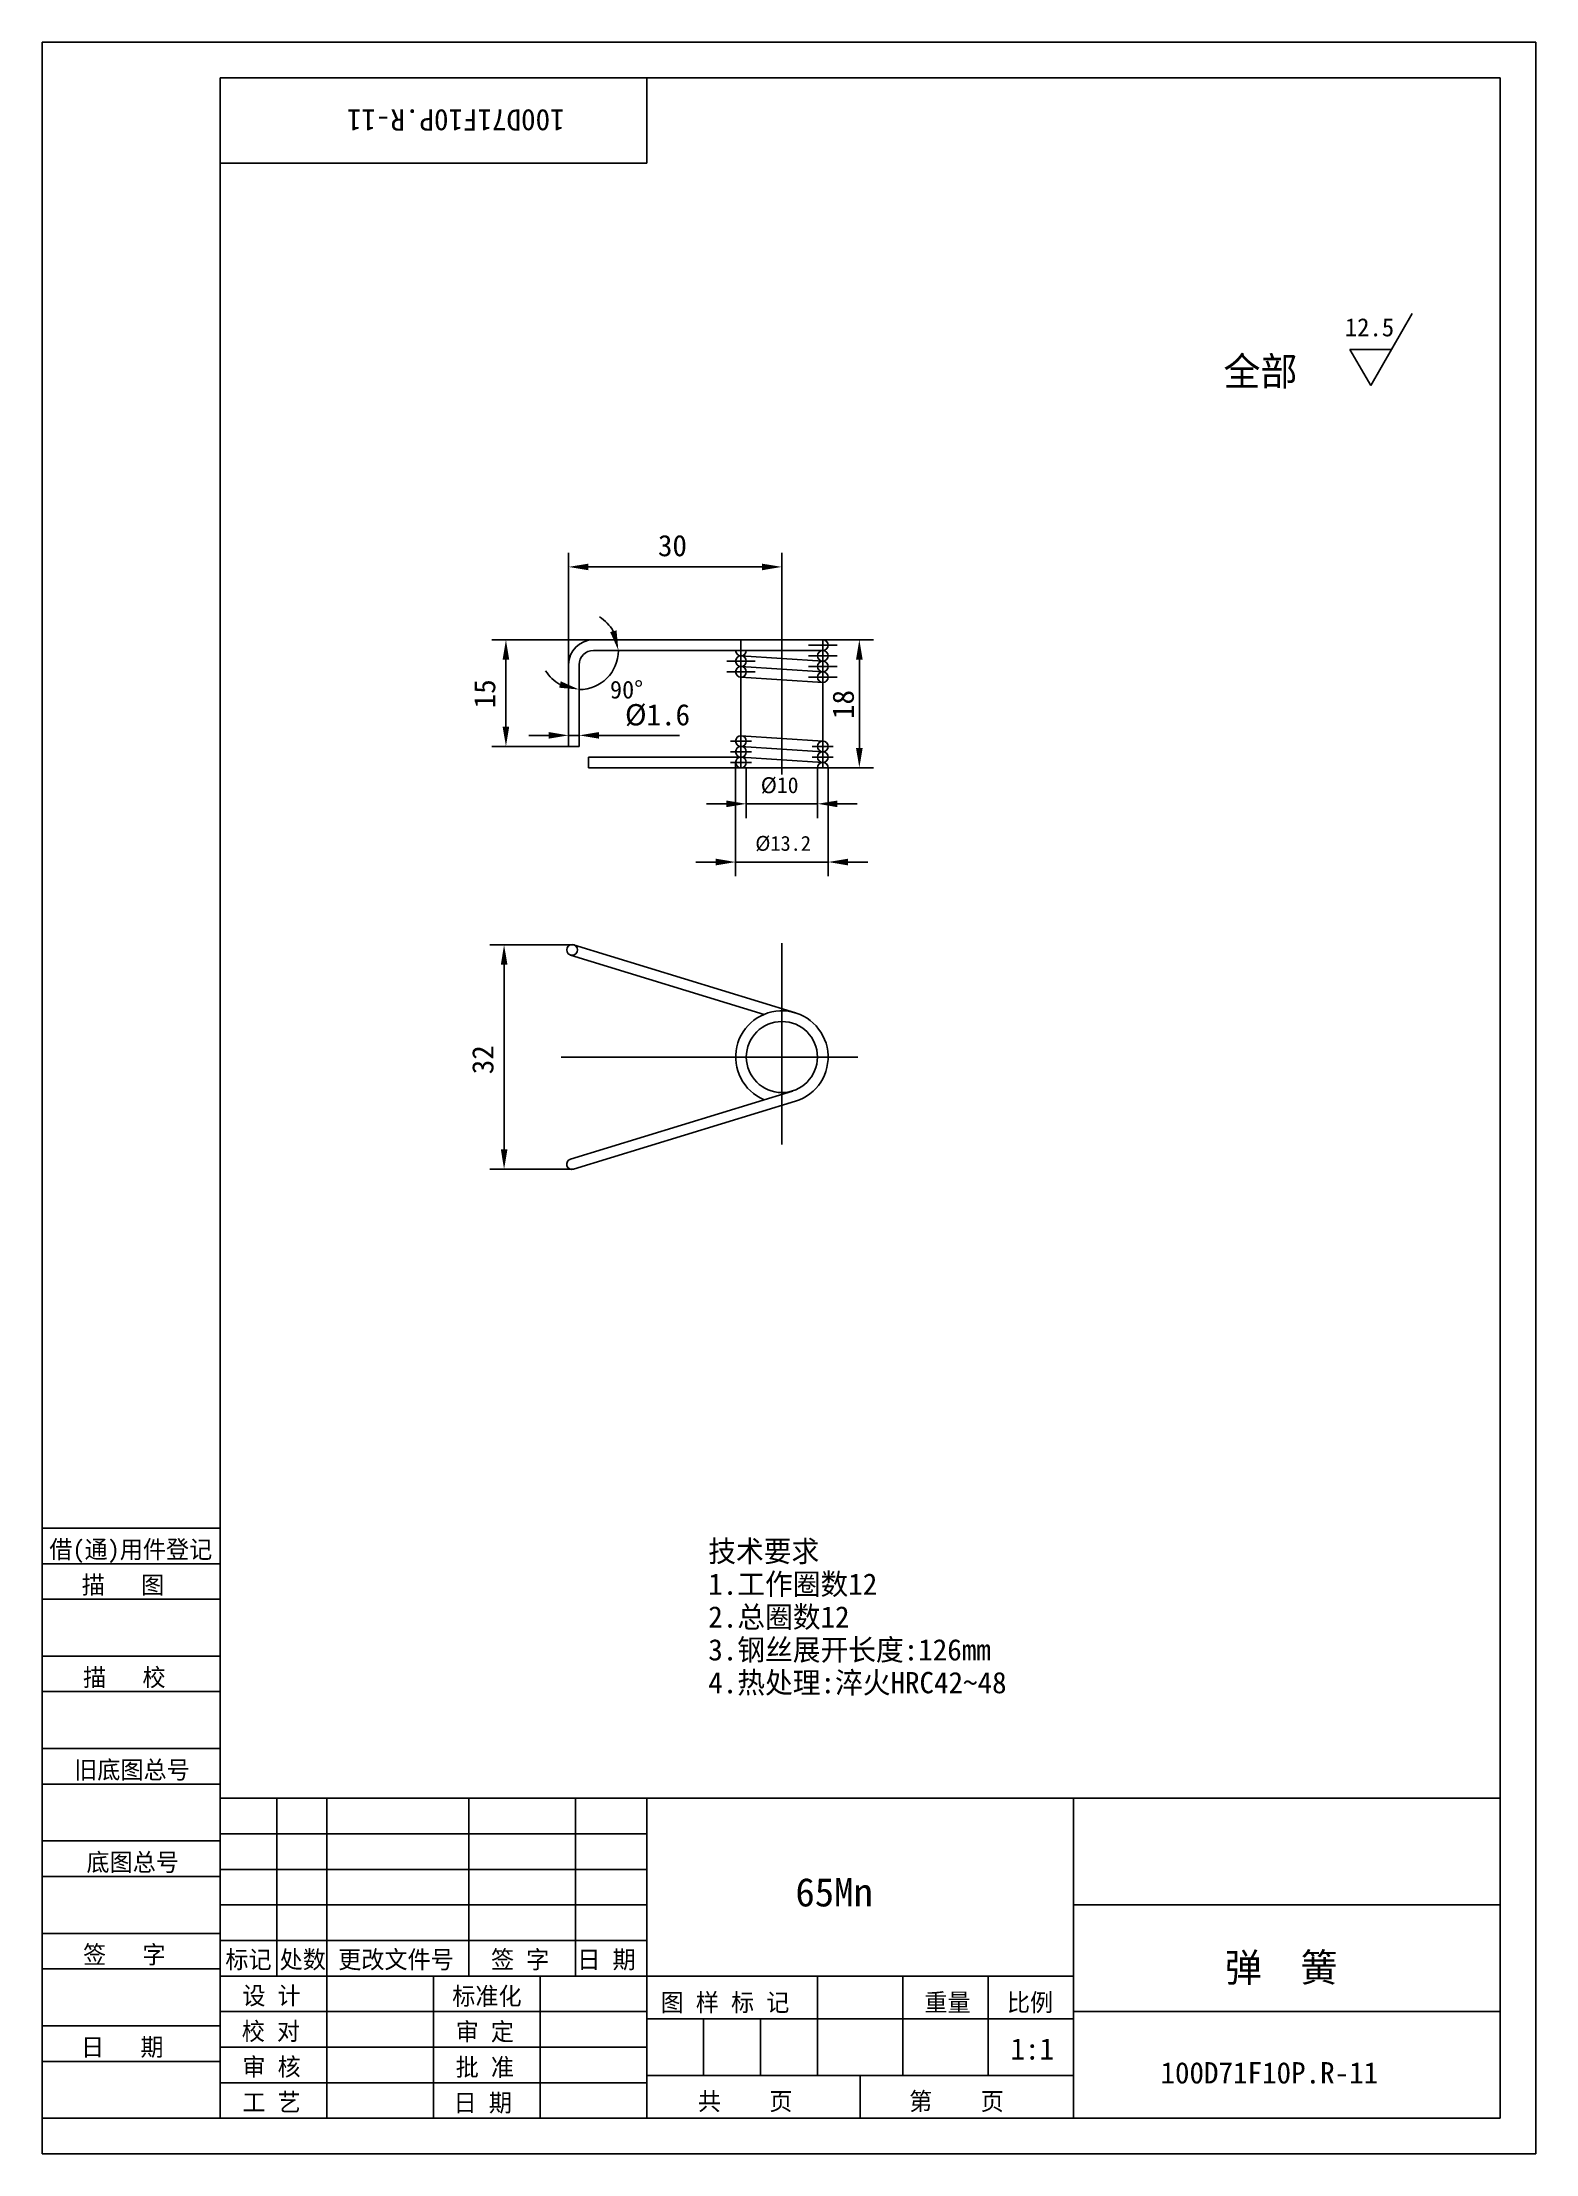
# Model space of a CAD drawing. Header units: metres. Extents: x 0 to 210, y 0 to 297.
import ezdxf

# ---------------------------------------------------------------- set-up
doc = ezdxf.new("R2010")
doc.units = ezdxf.units.M
for name, color, linetype in [('C', 6, 'Continuous'), ('D', 1, 'Continuous'), ('FL', 5, 'Continuous'), ('T', 7, 'Continuous'), ('TL', 4, 'Continuous')]:
    doc.layers.add(name, color=color, linetype=linetype)

# ---------------------------------------------------------------- blocks, each defined once
blk = doc.blocks.new('TUKUN4')
at = {"layer": 'FL'}
for p, q in [((0, 297), (0, 0)), ((210, 297), (0, 297)), ((210, 0), (210, 297)), ((0, 78), (25, 78)), ((0, 70), (25, 70)), ((0, 65), (25, 65)), ((0, 57), (25, 57)), ((0, 52), (25, 52)), ((33, 25), (33, 50)), ((40, 5), (40, 50)), ((60, 25), (60, 50)), ((75, 25), (75, 50)), ((25, 45), (85, 45)), ((0, 44), (25, 44)), ((0, 39), (25, 39)), ((25, 40), (85, 40)), ((25, 35), (85, 35)), ((0, 31), (25, 31)), ((25, 30), (85, 30)), ((0, 26), (25, 26)), ((70, 5), (70, 25)), ((0, 18), (25, 18)), ((25, 20), (85, 20)), ((25, 15), (85, 15)), ((0, 13), (25, 13)), ((25, 10), (85, 10)), ((0, 0), (210, 0))]:
    blk.add_line(p, q, dxfattribs=at)
at = {"layer": 'TL'}
for p, q in [((25, 5), (25, 292)), ((205, 292), (25, 292)), ((85, 292), (85, 280)), ((205, 5), (205, 292)), ((85, 280), (25, 280)), ((0, 88), (25, 88)), ((0, 83), (25, 83)), ((205, 50), (25, 50)), ((85, 5), (85, 50)), ((145, 5), (145, 50)), ((205, 35), (145, 35)), ((145, 25), (25, 25)), ((55, 5), (55, 25)), ((109, 11), (109, 25)), ((121, 11), (121, 25)), ((133, 11), (133, 25)), ((85, 19), (145, 19)), ((93, 11), (93, 19)), ((101, 11), (101, 19)), ((205, 20), (145, 20)), ((145, 11), (85, 11)), ((115, 5), (115, 11)), ((0, 5), (205, 5))]:
    blk.add_line(p, q, dxfattribs=at)
at = {"layer": 'T'}
for s, p in [('借(通)用件登记', (1, 83.76)), ('描   图', (5.56, 78.76)), ('描   校', (5.74, 65.76)), ('旧底图总号', (4.49, 52.76)), ('底图总号', (6.22, 39.76)), ('签   字', (5.74, 26.76)), ('标记', (25.75, 26.07)), ('处数', (33.38, 26.07)), ('更改文件号', (41.61, 26.07)), ('签 字', (63.1, 26.07)), ('日 期', (75.23, 26.07)), ('设 计', (28.14, 20.99)), ('标准化', (57.65, 20.93)), ('图 样 标 记', (86.95, 20.04)), ('重量', (124.03, 20.04)), ('比例', (135.64, 20.04)), ('校 对', (28.05, 15.99)), ('审 定', (58.13, 15.93)), ('日   期', (5.45, 13.76)), ('审 核', (28.14, 10.99)), ('批 准', (58.13, 10.93)), ('共    页', (92.18, 6.13)), ('第    页', (121.9, 6.13)), ('工 艺', (28.14, 5.99)), ('日 期', (57.84, 5.93))]:
    blk.add_text(s, height=2.5, dxfattribs=at).set_placement(p)

msp = doc.modelspace()

# ---------------------------------------------------------------- linework, layer by layer
at = {"layer": 'C'}
for p, q in [((104, 216.09), (104, 193.99)), ((98.25, 212.95), (98.25, 194.95)), ((109.75, 212.2), (107.75, 212.2)), ((109.75, 212.95), (109.75, 194.95)), ((109.75, 212.2), (111.75, 212.2)), ((98.25, 209.95), (96.25, 209.95)), ((98.25, 208.45), (96.25, 208.45)), ((98.25, 209.95), (100.25, 209.95)), ((98.25, 208.45), (100.25, 208.45)), ((109.75, 210.7), (107.75, 210.7)), ((109.75, 209.2), (107.75, 209.2)), ((109.75, 210.7), (111.75, 210.7)), ((109.75, 209.2), (111.75, 209.2)), ((109.75, 207.7), (107.75, 207.7)), ((109.75, 207.7), (111.75, 207.7)), ((98.25, 198.7), (96.77, 198.7)), ((98.25, 197.2), (96.77, 197.2)), ((98.25, 198.7), (99.73, 198.7)), ((98.25, 197.2), (99.73, 197.2)), ((109.75, 197.95), (108.27, 197.95)), ((109.75, 196.45), (108.27, 196.45)), ((109.75, 197.95), (111.23, 197.95)), ((109.75, 196.45), (111.23, 196.45)), ((98.25, 195.7), (96.77, 195.7)), ((98.25, 195.7), (99.73, 195.7)), ((104, 170.26), (104, 141.95)), ((72.96, 154.26), (114.68, 154.26))]:
    msp.add_line(p, q, dxfattribs=at)
at = {"layer": 'D'}
for p, q in [((192.64, 258.85), (186.79, 248.71)), ((186.79, 248.71), (183.86, 253.78)), ((183.86, 253.78), (189.72, 253.78)), ((74, 209.45), (74, 225.2)), ((76.8, 223.2), (101.2, 223.2)), ((104, 216.09), (104, 225.2)), ((77.5, 212.95), (63.2, 212.95)), ((109.75, 212.95), (116.89, 212.95)), ((65.2, 210.15), (65.2, 200.75)), ((114.89, 197.75), (114.89, 210.15)), ((71.2, 199.51), (68.4, 199.51)), ((74, 199.51), (74, 201.51)), ((74, 199.51), (75.5, 199.51)), ((75.5, 199.51), (75.5, 201.51)), ((78.3, 199.51), (81.1, 199.51)), ((81.1, 199.51), (89.62, 199.51)), ((74, 197.95), (63.2, 197.95)), ((97.5, 195.7), (97.5, 179.69)), ((99, 194.95), (99, 187.88)), ((109, 194.95), (109, 187.88)), ((110.5, 194.95), (116.89, 194.95)), ((110.5, 194.95), (110.5, 179.69)), ((96.2, 189.88), (93.4, 189.88)), ((99, 189.88), (109, 189.88)), ((111.8, 189.88), (114.6, 189.88)), ((94.7, 181.69), (91.9, 181.69)), ((110.5, 181.69), (97.5, 181.69)), ((113.3, 181.69), (116.1, 181.69)), ((74.72, 170.05), (62.94, 170.05)), ((64.94, 167.25), (64.94, 141.28)), ((74.72, 138.48), (62.94, 138.48))]:
    msp.add_line(p, q, dxfattribs=at)
for start, end in [(29.45, 58.91), (270, 0), (211.09, 240.55)]:
    msp.add_arc((75.5, 211.45), 5.51, start, end, dxfattribs=at)
for points in [[(76.8, 223.66), (76.8, 222.73), (74, 223.2)], [(101.2, 223.66), (101.2, 222.73), (104, 223.2)], [(80.75, 214.28), (79.85, 214.04), (81.01, 211.45)], [(64.73, 210.15), (65.66, 210.15), (65.2, 212.95)], [(114.42, 210.15), (115.36, 210.15), (114.89, 212.95)], [(72.91, 207.11), (72.68, 206.21), (75.5, 205.95)], [(64.73, 200.75), (65.66, 200.75), (65.2, 197.95)], [(71.2, 199.97), (71.2, 199.04), (74, 199.51)], [(78.3, 199.97), (78.3, 199.04), (75.5, 199.51)], [(114.42, 197.75), (115.36, 197.75), (114.89, 194.95)], [(96.2, 190.34), (96.2, 189.41), (99, 189.88)], [(111.8, 190.34), (111.8, 189.41), (109, 189.88)], [(94.7, 182.16), (94.7, 181.22), (97.5, 181.69)], [(113.3, 182.16), (113.3, 181.22), (110.5, 181.69)], [(64.48, 167.25), (65.41, 167.25), (64.94, 170.05)], [(64.48, 141.28), (65.41, 141.28), (64.94, 138.48)]]:
    msp.add_solid(points, dxfattribs=at)
at = {"layer": 'FL'}
msp.add_lwpolyline([(76.79, 196.45), (76.83, 196.06), (76.81, 195.72), (76.83, 194.95)], dxfattribs=at)
at = {"layer": 'TL'}
for p, q in [((77.5, 212.95), (109.75, 212.95)), ((77.5, 211.45), (109.75, 211.45)), ((74, 209.45), (74, 197.95)), ((75.5, 197.95), (75.5, 209.45)), ((98.25, 210.7), (109.75, 209.95)), ((98.25, 209.2), (109.75, 208.45)), ((98.25, 209.2), (109.75, 208.45)), ((98.25, 207.7), (109.75, 206.95)), ((98.25, 199.45), (109.75, 198.7)), ((74, 197.95), (75.5, 197.95)), ((76.79, 196.45), (98.25, 196.45)), ((109.75, 197.2), (98.25, 197.95)), ((98.25, 196.45), (109.75, 195.7)), ((76.83, 194.95), (110.5, 194.95)), ((74.72, 170.05), (105.91, 160.48)), ((74.28, 168.61), (101.5, 160.26)), ((74.28, 139.92), (105.47, 149.48)), ((74.72, 138.48), (105.91, 148.05))]:
    msp.add_line(p, q, dxfattribs=at)
for centre, radius in [((109.75, 210.7), 0.75), ((98.25, 209.95), 0.75), ((98.25, 208.45), 0.75), ((109.75, 209.2), 0.75), ((109.75, 207.7), 0.75), ((98.25, 198.7), 0.75), ((98.25, 197.2), 0.75), ((98.25, 195.7), 0.75), ((109.75, 197.95), 0.75), ((109.75, 196.45), 0.75), ((74.5, 169.33), 0.75), ((104, 154.26), 5)]:
    msp.add_circle(centre, radius, dxfattribs=at)
for centre, radius, start, end in [((77.5, 209.45), 3.5, 90, 180), ((77.5, 209.45), 2, 90, 180), ((98.25, 211.45), 0.75, 180, 0), ((109.75, 212.2), 0.75, 270, 90), ((109.75, 194.95), 0.75, 0, 180), ((104, 154.26), 6.5, 287.05, 247.34), ((74.5, 139.2), 0.75, 107.05, 287.05)]:
    msp.add_arc(centre, radius, start, end, dxfattribs=at)

# ---------------------------------------------------------------- block references
at = {"layer": 'D'}
msp.add_blockref('TUKUN4', (0, 0), dxfattribs=at)

# ---------------------------------------------------------------- texts
for s, rotation, p in [('100D71F10P.R-11', 180, (73.45, 287.54)), ('15', 90, (63.7, 203.31)), ('18', 90, (114.12, 201.81)), ('32', 90, (63.44, 151.84))]:
    msp.add_text(s, height=3, rotation=rotation, dxfattribs=at).set_placement(p)
for s, height, p in [('12.5', 2.55, (183.15, 255.63)), ('全部', 4, (166.09, 248.71)), ('30', 3, (86.57, 224.7)), ('90%%d', 2.5, (79.83, 204.69)), ('%%C1.6', 3, (81.94, 200.91)), ('%%C10', 2.24, (101.03, 191.38)), ('%%C13.2', 2.1, (100.26, 183.27)), ('技术要求', 3, (93.65, 83.25)), ('1.工作圈数12', 3, (93.65, 78.63)), ('2.总圈数12', 3, (93.65, 74.01)), ('3.钢丝展开长度:126mm', 3, (93.65, 69.39)), ('4.热处理:淬火HRC42%%12648', 3, (93.65, 64.77)), ('65Mn', 4, (105.9, 34.79)), ('弹  簧', 4, (166.29, 24.19)), ('1:1', 3, (136.14, 13.25)), ('100D71F10P.R-11', 3, (157.23, 9.89))]:
    msp.add_text(s, height=height, dxfattribs=at).set_placement(p)

doc.saveas('drawing.dxf')
